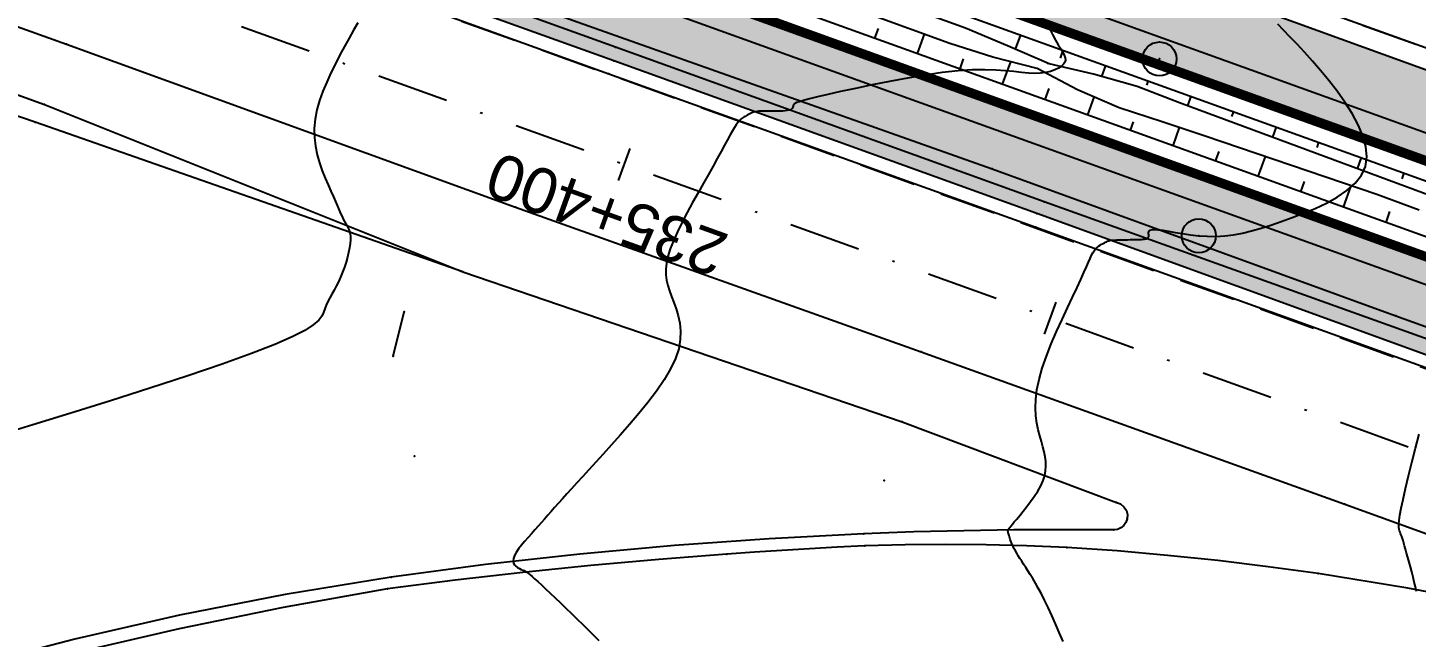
# Model space of a CAD drawing. Header units: metres. Extents: x 820373 to 834957, y 7564678 to 7566875.
# Drawn here: x 821429.3 to 821490.6, y 7564905.3 to 7564932.2 of the extents above; entities that cross this region are included whole.
import ezdxf
from ezdxf.enums import TextEntityAlignment as Align

# ---------------------------------------------------------------- set-up
doc = ezdxf.new("R2010")
doc.units = ezdxf.units.M
for name, pattern in [('XREF_GEO$0$DASHDOT', [25.4, 12.7, -6.35, 0, -6.35]), ('XREF_GEO$0$DASHED2', [0.375, 0.25, -0.125]), ('XREF_GEO$0$DGNStyle3', [83.551646, 59.679747, -23.871899])]:
    doc.linetypes.add(name, pattern=pattern)
for name, color, linetype in [('XREF_GEO$0$F-HZ-ACOSTAMENTO', 73, 'Continuous'), ('XREF_GEO$0$F-HZ-BARREIRA', 107, 'Continuous'), ('XREF_GEO$0$F-HZ-BORDO', 165, 'Continuous'), ('XREF_GEO$0$F-HZ-EIXO', 42, 'XREF_GEO$0$DASHDOT'), ('XREF_GEO$0$F-HZ-ESTACA', 73, 'Continuous'), ('XREF_GEO$0$F-HZ-OFFSET', 11, 'Continuous'), ('XREF_GEO$0$F-HZ-OFFSET-ATERRO', 42, 'Continuous'), ('XREF_PAV$0$P-TH01_FXAD_227.95_237.15_C_PAV.TIPO-V', 214, 'Continuous'), ('XREF_PAV$0$P-TH01_FXAD_230.75_240.70_D_PAV.TIPO-V', 214, 'Continuous'), ('XREF_TOP$0$T-HM-COTA', 252, 'Continuous'), ('XREF_TOP$0$T-HM-CURVA_INTERMEDIÁRIA', 252, 'Continuous'), ('XREF_TOP$0$T-IU-PV', 23, 'Continuous'), ('XREF_TOP$0$T-OA-DEFENSA', 31, 'Continuous'), ('XREF_TOP$0$T-SI-FAIXA', 23, 'Continuous'), ('XREF_TOP$0$T-SI-PLACA', 252, 'Continuous'), ('XREF_TOP$0$T-SV-RUA_PAVIMENTADA', 23, 'Continuous')]:
    doc.layers.add(name, color=color, linetype=linetype)
doc.layers.add('XREF_GEO$0$F-HZ-ARRED-VALETA', color=11, linetype='Continuous', lineweight=0)
doc.layers.add('XREF_GEO$0$F-HZ-FAIXA', color=11, linetype='XREF_GEO$0$DGNStyle3', lineweight=0)
doc.styles.add('XREF_GEO$0$ARIAL', font='arial.ttf')
doc.styles.add('XREF_TOP$0$ROMANS', font='arial.ttf', dxfattribs={"height": 1.5})

# ---------------------------------------------------------------- blocks, each defined once
blk = doc.blocks.new('XREF_TOP$0$PONTO')
at = {"layer": 'XREF_TOP$0$T-HM-COTA'}
blk.add_point((0, 0), dxfattribs=at)
blk = doc.blocks.new('XREF_TOP$0$PLACA 01')
blk.add_circle((0, 0), 0.75)
at = {"style": 'XREF_TOP$0$ROMANS'}
blk.add_attdef('PL', text='', height=1.5, dxfattribs=at).set_placement((1.5, 0), align=Align.MIDDLE_LEFT)
blk = doc.blocks.new('XREF_TOP$0$POÇO DE VISITA')
blk.add_circle((0, 0), 0.75)
at = {"style": 'XREF_TOP$0$ROMANS'}
blk.add_attdef('PV', text='', height=1.5, dxfattribs=at).set_placement((1.5, 0), align=Align.MIDDLE_LEFT)
blk = doc.blocks.new('XREF_TOP')
at = {"layer": 'XREF_TOP$0$T-OA-DEFENSA', "transparency": 33554610}
h = blk.add_hatch(dxfattribs=at)
h.set_pattern_fill('AR-CONC', color=256, scale=0.25)
h.set_pattern_definition([(50, (0, 0), (1.7931504565, -0.15688033746), [0.1875, -2.0625]), (355, (0, 0), (-0.34687833403, 1.88048033425), [0.15, -1.65]), (100.45144446, (0.1494, -0.013), (1.4462721168, 1.72359997742), [0.15935048, -1.75285528]), (46.1842, (0, 0.5), (2.6681033267, -0.413798202), [0.28125, -3.09375]), (96.63563549, (0.2223, 0.4655), (2.3366548642, 2.4352965019), [0.239025855, -2.6292844]), (351.18416399, (0, 0.5), (2.3366548626, 2.4352965007), [0.225, -2.4750000025]), (21, (0.25, 0.375), (1.4922676303, -1.00654722666), [0.1875, -2.0625]), (326, (0.25, 0.375), (0.6082883298, 1.8128751126), [0.15, -1.65]), (71.45144474, (0.3744, 0.2911), (2.10055594182, 0.806327882), [0.159350475, -1.75285528]), (37.5, (0, 0), (0.030399638293, 0.83223463458), [0, -1.63, 0, -1.675, 0, -1.65625]), (7.5, (0, 0), (0.65767384361, 0.98602927971), [0, -0.955, 0, -1.5925, 0, -0.63125]), (327.5, (-0.5575, 0), (1.33455609043, -0.056387179336), [0, -0.625, 0, -1.95, 0, -2.5875]), (317.5, (-0.8075, 0), (1.45796542336, 0.25026245583), [0, -0.8125, 0, -1.295, 0, -1.8375])])
h.paths.add_polyline_path([(821172.574, 7565033.444), (821172.429, 7565033.04), (821190.536, 7565026.586), (821208.404, 7565020.208), (821226.574, 7565013.634), (821246.931, 7565006.231), (821265.304, 7564999.639), (821282.189, 7564993.678), (821304.076, 7564985.676), (821321.881, 7564979.311), (821341.651, 7564972.154), (821360.312, 7564965.422), (821378.22, 7564959.057), (821396.629, 7564952.39), (821418.184, 7564944.679), (821437.102, 7564937.89), (821455.234, 7564931.345), (821474.165, 7564924.527), (821491.7, 7564918.232), (821509.747, 7564911.684), (821528.163, 7564905.101), (821548.58, 7564897.727), (821566.649, 7564891.261), (821584.234, 7564884.946), (821607.538, 7564876.54), (821625.681, 7564869.957), (821643.393, 7564863.626), (821662.119, 7564856.809), (821680.072, 7564850.545), (821701.679, 7564842.692), (821720.022, 7564836.174), (821738.15, 7564829.562), (821756.034, 7564823.201), (821773.408, 7564816.895), (821796.267, 7564808.374), (821809.665, 7564803.38), (821809.93, 7564803.685), (821795.731, 7564808.991), (821773.86, 7564817.146), (821755.213, 7564823.876), (821737.897, 7564830.132), (821718.44, 7564837.056), (821701.072, 7564843.311), (821678.007, 7564851.629), (821661.079, 7564857.674), (821641.585, 7564864.709), (821624.397, 7564870.958), (821606.792, 7564877.336), (821584.88, 7564885.176), (821565.558, 7564892.111), (821548.772, 7564898.134), (821529.124, 7564905.299), (821509.708, 7564912.285), (821489.689, 7564919.488), (821471.871, 7564925.977), (821453.576, 7564932.462), (821436.443, 7564938.613), (821417.687, 7564945.326), (821394.707, 7564953.597), (821377.621, 7564959.792), (821359.587, 7564966.28), (821340.149, 7564973.165), (821322.365, 7564979.56), (821301.966, 7564986.976), (821282.242, 7564994.094), (821263.992, 7565000.725), (821245.445, 7565007.414), (821226.056, 7565014.586), (821208.678, 7565020.567), (821189.899, 7565027.261)])
at = {"layer": 'XREF_TOP$0$T-HM-CURVA_INTERMEDIÁRIA', "flags": 128}
for points in [[(821443.843, 7564932.432), (821443.657, 7564932.104), (821443.463, 7564931.755), (821443.263, 7564931.388), (821443.06, 7564931.007), (821442.857, 7564930.616), (821442.659, 7564930.217), (821442.473, 7564929.811), (821442.304, 7564929.402), (821442.159, 7564928.991), (821442.043, 7564928.58), (821441.963, 7564928.172), (821441.925, 7564927.767), (821441.932, 7564927.369), (821441.979, 7564926.981), (821442.058, 7564926.604), (821442.162, 7564926.242), (821442.281, 7564925.897), (821442.41, 7564925.573), (821442.539, 7564925.272), (821442.661, 7564924.997), (821442.769, 7564924.75), (821442.865, 7564924.53), (821442.949, 7564924.334), (821443.024, 7564924.161), (821443.09, 7564924.008), (821443.151, 7564923.873), (821443.207, 7564923.754), (821443.261, 7564923.65), (821443.314, 7564923.557), (821443.364, 7564923.471), (821443.41, 7564923.387), (821443.45, 7564923.302), (821443.483, 7564923.209), (821443.507, 7564923.105), (821443.52, 7564922.985), (821443.52, 7564922.844), (821443.506, 7564922.678), (821443.479, 7564922.491), (821443.44, 7564922.288), (821443.389, 7564922.074), (821443.328, 7564921.853), (821443.257, 7564921.63), (821443.177, 7564921.409), (821443.09, 7564921.196), (821442.996, 7564920.994), (821442.898, 7564920.803), (821442.799, 7564920.621), (821442.702, 7564920.447), (821442.609, 7564920.279), (821442.524, 7564920.116), (821442.449, 7564919.957), (821442.387, 7564919.799), (821442.333, 7564919.642), (821442.257, 7564919.476), (821442.12, 7564919.293), (821441.882, 7564919.084), (821441.506, 7564918.841), (821440.952, 7564918.555), (821440.182, 7564918.217), (821439.157, 7564917.818), (821437.858, 7564917.354), (821436.337, 7564916.841), (821434.668, 7564916.297), (821432.922, 7564915.742), (821431.173, 7564915.196), (821429.493, 7564914.677), (821427.953, 7564914.206)], [(821474.218, 7564932.536), (821474.38, 7564932.206), (821474.526, 7564931.914), (821474.663, 7564931.665), (821474.787, 7564931.454), (821474.896, 7564931.276), (821474.985, 7564931.125), (821475.051, 7564930.997), (821475.09, 7564930.885), (821475.099, 7564930.784), (821475.075, 7564930.689), (821475.014, 7564930.595), (821474.919, 7564930.504), (821474.791, 7564930.419), (821474.633, 7564930.344), (821474.447, 7564930.28), (821474.235, 7564930.231), (821474, 7564930.201), (821473.744, 7564930.192), (821473.468, 7564930.205), (821473.165, 7564930.234), (821472.828, 7564930.271), (821472.45, 7564930.309), (821472.022, 7564930.339), (821471.536, 7564930.354), (821470.986, 7564930.345), (821470.362, 7564930.305), (821469.664, 7564930.228), (821468.909, 7564930.12), (821468.124, 7564929.989), (821467.333, 7564929.842), (821466.56, 7564929.687), (821465.832, 7564929.533), (821465.171, 7564929.388), (821464.604, 7564929.259), (821464.149, 7564929.152), (821463.798, 7564929.066), (821463.537, 7564928.998), (821463.352, 7564928.944), (821463.229, 7564928.901), (821463.154, 7564928.866), (821463.113, 7564928.835), (821463.093, 7564928.805), (821463.08, 7564928.774), (821463.07, 7564928.741), (821463.06, 7564928.708), (821463.046, 7564928.675), (821463.026, 7564928.644), (821462.996, 7564928.615), (821462.954, 7564928.59), (821462.895, 7564928.568), (821462.819, 7564928.552), (821462.727, 7564928.54), (821462.623, 7564928.532), (821462.509, 7564928.527), (821462.391, 7564928.525), (821462.27, 7564928.525), (821462.15, 7564928.526), (821462.034, 7564928.527), (821461.926, 7564928.529), (821461.825, 7564928.529), (821461.731, 7564928.529), (821461.643, 7564928.526), (821461.561, 7564928.521), (821461.483, 7564928.513), (821461.411, 7564928.501), (821461.342, 7564928.486), (821461.277, 7564928.465), (821461.216, 7564928.441), (821461.157, 7564928.414), (821461.102, 7564928.385), (821461.05, 7564928.355), (821461.001, 7564928.325), (821460.954, 7564928.297), (821460.91, 7564928.27), (821460.868, 7564928.246), (821460.827, 7564928.22), (821460.784, 7564928.189), (821460.739, 7564928.149), (821460.688, 7564928.094), (821460.63, 7564928.022), (821460.563, 7564927.927), (821460.486, 7564927.806), (821460.396, 7564927.656), (821460.293, 7564927.474), (821460.175, 7564927.261), (821460.042, 7564927.018), (821459.892, 7564926.744), (821459.725, 7564926.439), (821459.54, 7564926.103), (821459.336, 7564925.736), (821459.113, 7564925.339), (821458.877, 7564924.92), (821458.638, 7564924.488), (821458.402, 7564924.052), (821458.177, 7564923.62), (821457.971, 7564923.201), (821457.793, 7564922.805), (821457.649, 7564922.441), (821457.546, 7564922.114), (821457.482, 7564921.82), (821457.454, 7564921.552), (821457.457, 7564921.302), (821457.487, 7564921.064), (821457.541, 7564920.829), (821457.616, 7564920.592), (821457.707, 7564920.344), (821457.808, 7564920.08), (821457.911, 7564919.796), (821458.003, 7564919.492), (821458.071, 7564919.165), (821458.105, 7564918.815), (821458.093, 7564918.439), (821458.023, 7564918.036), (821457.883, 7564917.604), (821457.665, 7564917.144), (821457.38, 7564916.662), (821457.042, 7564916.166), (821456.665, 7564915.666), (821456.262, 7564915.17), (821455.85, 7564914.685), (821455.44, 7564914.221), (821455.049, 7564913.786), (821454.687, 7564913.387), (821454.355, 7564913.022), (821454.051, 7564912.689), (821453.773, 7564912.385), (821453.519, 7564912.108), (821453.287, 7564911.855), (821453.076, 7564911.622), (821452.883, 7564911.408), (821452.706, 7564911.209), (821452.542, 7564911.023), (821452.389, 7564910.848), (821452.243, 7564910.68), (821452.101, 7564910.517), (821451.961, 7564910.357), (821451.819, 7564910.196), (821451.673, 7564910.033), (821451.521, 7564909.865), (821451.366, 7564909.695), (821451.216, 7564909.525), (821451.075, 7564909.358), (821450.949, 7564909.197), (821450.844, 7564909.045), (821450.765, 7564908.904), (821450.718, 7564908.778), (821450.706, 7564908.668), (821450.725, 7564908.574), (821450.769, 7564908.494), (821450.831, 7564908.427), (821450.905, 7564908.372), (821450.984, 7564908.327), (821451.063, 7564908.29), (821451.133, 7564908.261), (821451.192, 7564908.237), (821451.241, 7564908.215), (821451.288, 7564908.19), (821451.337, 7564908.158), (821451.392, 7564908.116), (821451.461, 7564908.058), (821451.548, 7564907.981), (821451.658, 7564907.881), (821451.795, 7564907.755), (821451.958, 7564907.604), (821452.143, 7564907.431), (821452.346, 7564907.239), (821452.566, 7564907.031), (821452.798, 7564906.81), (821453.039, 7564906.579), (821453.286, 7564906.34), (821453.535, 7564906.098), (821453.784, 7564905.854), (821454.03, 7564905.612), (821454.269, 7564905.375), (821454.498, 7564905.148)], [(821474.995, 7564905.105), (821474.829, 7564905.498), (821474.661, 7564905.888), (821474.495, 7564906.263), (821474.334, 7564906.613), (821474.181, 7564906.928), (821474.038, 7564907.209), (821473.904, 7564907.46), (821473.778, 7564907.684), (821473.66, 7564907.884), (821473.549, 7564908.065), (821473.445, 7564908.23), (821473.348, 7564908.381), (821473.256, 7564908.523), (821473.171, 7564908.656), (821473.093, 7564908.78), (821473.02, 7564908.897), (821472.954, 7564909.007), (821472.894, 7564909.11), (821472.841, 7564909.207), (821472.794, 7564909.299), (821472.753, 7564909.385), (821472.718, 7564909.466), (821472.689, 7564909.542), (821472.664, 7564909.613), (821472.643, 7564909.677), (821472.626, 7564909.735), (821472.611, 7564909.788), (821472.599, 7564909.833), (821472.588, 7564909.872), (821472.579, 7564909.906), (821472.572, 7564909.934), (821472.567, 7564909.959), (821472.564, 7564909.98), (821472.564, 7564909.999), (821472.566, 7564910.017), (821472.57, 7564910.034), (821472.578, 7564910.053), (821472.591, 7564910.075), (821472.612, 7564910.106), (821472.646, 7564910.148), (821472.693, 7564910.206), (821472.758, 7564910.284), (821472.843, 7564910.386), (821472.952, 7564910.515), (821473.085, 7564910.673), (821473.237, 7564910.858), (821473.399, 7564911.063), (821473.566, 7564911.283), (821473.728, 7564911.514), (821473.879, 7564911.749), (821474.01, 7564911.983), (821474.115, 7564912.212), (821474.187, 7564912.431), (821474.229, 7564912.642), (821474.243, 7564912.849), (821474.235, 7564913.055), (821474.206, 7564913.263), (821474.162, 7564913.478), (821474.105, 7564913.701), (821474.039, 7564913.937), (821473.969, 7564914.189), (821473.901, 7564914.46), (821473.842, 7564914.754), (821473.799, 7564915.074), (821473.78, 7564915.424), (821473.792, 7564915.806), (821473.842, 7564916.224), (821473.936, 7564916.682), (821474.08, 7564917.179), (821474.265, 7564917.706), (821474.479, 7564918.249), (821474.713, 7564918.794), (821474.955, 7564919.329), (821475.194, 7564919.839), (821475.419, 7564920.312), (821475.618, 7564920.734), (821475.784, 7564921.095), (821475.919, 7564921.398), (821476.028, 7564921.649), (821476.116, 7564921.856), (821476.189, 7564922.024), (821476.252, 7564922.16), (821476.31, 7564922.271), (821476.369, 7564922.363), (821476.431, 7564922.442), (821476.498, 7564922.51), (821476.566, 7564922.567), (821476.635, 7564922.615), (821476.702, 7564922.656), (821476.765, 7564922.689), (821476.823, 7564922.718), (821476.874, 7564922.741), (821476.916, 7564922.762), (821476.954, 7564922.779), (821476.989, 7564922.793), (821477.026, 7564922.805), (821477.067, 7564922.815), (821477.117, 7564922.823), (821477.179, 7564922.83), (821477.257, 7564922.835), (821477.351, 7564922.839), (821477.461, 7564922.843), (821477.582, 7564922.846), (821477.708, 7564922.848), (821477.838, 7564922.85), (821477.966, 7564922.852), (821478.088, 7564922.854), (821478.2, 7564922.856), (821478.3, 7564922.858), (821478.386, 7564922.861), (821478.461, 7564922.865), (821478.525, 7564922.869), (821478.58, 7564922.874), (821478.626, 7564922.881), (821478.665, 7564922.889), (821478.697, 7564922.898), (821478.724, 7564922.909), (821478.746, 7564922.922), (821478.763, 7564922.938), (821478.776, 7564922.957), (821478.784, 7564922.98), (821478.787, 7564923.007), (821478.787, 7564923.038), (821478.782, 7564923.075), (821478.775, 7564923.116), (821478.771, 7564923.16), (821478.778, 7564923.203), (821478.801, 7564923.242), (821478.847, 7564923.273), (821478.925, 7564923.295), (821479.039, 7564923.302), (821479.199, 7564923.292), (821479.407, 7564923.264), (821479.659, 7564923.222), (821479.951, 7564923.171), (821480.273, 7564923.117), (821480.621, 7564923.068), (821480.988, 7564923.027), (821481.367, 7564923.002), (821481.751, 7564922.998), (821482.137, 7564923.019), (821482.525, 7564923.067), (821482.92, 7564923.139), (821483.324, 7564923.235), (821483.742, 7564923.352), (821484.177, 7564923.49), (821484.632, 7564923.649), (821485.111, 7564923.825), (821485.615, 7564924.019), (821486.127, 7564924.233), (821486.63, 7564924.47), (821487.105, 7564924.732), (821487.534, 7564925.021), (821487.897, 7564925.34), (821488.177, 7564925.693), (821488.355, 7564926.081), (821488.418, 7564926.506), (821488.375, 7564926.961), (821488.241, 7564927.438), (821488.032, 7564927.929), (821487.762, 7564928.427), (821487.447, 7564928.923), (821487.1, 7564929.408), (821486.738, 7564929.877), (821486.374, 7564930.32), (821486.014, 7564930.736), (821485.665, 7564931.125), (821485.331, 7564931.483), (821485.019, 7564931.812), (821484.733, 7564932.109), (821484.48, 7564932.373)], [(821490.611, 7564907.321), (821490.563, 7564907.523), (821490.51, 7564907.735), (821490.454, 7564907.955), (821490.397, 7564908.177), (821490.338, 7564908.399), (821490.281, 7564908.615), (821490.225, 7564908.82), (821490.172, 7564909.01), (821490.124, 7564909.181), (821490.082, 7564909.329), (821490.045, 7564909.456), (821490.012, 7564909.565), (821489.983, 7564909.658), (821489.956, 7564909.738), (821489.932, 7564909.808), (821489.908, 7564909.871), (821489.885, 7564909.93), (821489.863, 7564909.989), (821489.843, 7564910.059), (821489.831, 7564910.151), (821489.83, 7564910.279), (821489.845, 7564910.454), (821489.877, 7564910.688), (821489.933, 7564910.995), (821490.015, 7564911.385), (821490.126, 7564911.866), (821490.259, 7564912.418), (821490.409, 7564913.018), (821490.568, 7564913.639), (821490.728, 7564914.259)]]:
    blk.add_lwpolyline(points, dxfattribs=at)
at = {"layer": 'XREF_TOP$0$T-OA-DEFENSA', "ltscale": 22}
for points in [[(821172.574, 7565033.444, 814.515), (821189.899, 7565027.261, 814.889), (821208.678, 7565020.567, 815.783), (821226.056, 7565014.586, 816.584), (821245.445, 7565007.414, 817.889), (821263.992, 7565000.725, 819.115), (821282.242, 7564994.094, 820.143), (821301.966, 7564986.976, 821.385), (821322.365, 7564979.56, 822.851), (821340.149, 7564973.165, 824.098), (821359.587, 7564966.28, 825.276), (821377.621, 7564959.792, 826.455), (821394.707, 7564953.597, 827.569), (821417.687, 7564945.326, 829.026), (821436.443, 7564938.613, 830.305), (821453.576, 7564932.462, 831.362), (821471.871, 7564925.977, 832.557), (821489.689, 7564919.488, 833.721), (821509.708, 7564912.285, 834.968), (821529.124, 7564905.299, 836.286), (821548.772, 7564898.134, 837.308), (821565.558, 7564892.111, 838.292), (821584.88, 7564885.176, 839.396)], [(821607.538, 7564876.54, 840.619), (821584.234, 7564884.946, 839.373), (821566.649, 7564891.261, 838.352), (821548.58, 7564897.727, 837.289), (821528.163, 7564905.101, 836.226), (821509.747, 7564911.684, 835.021), (821491.7, 7564918.232, 833.872), (821474.165, 7564924.527, 832.691), (821455.234, 7564931.345, 831.509), (821437.102, 7564937.89, 830.37), (821418.184, 7564944.679, 829.124), (821396.629, 7564952.39, 827.729), (821378.22, 7564959.057, 826.484), (821360.312, 7564965.422, 825.349), (821341.651, 7564972.154, 824.191), (821321.881, 7564979.311, 822.901), (821304.076, 7564985.676, 821.656), (821282.189, 7564993.678, 820.209), (821265.304, 7564999.639, 819.077), (821246.931, 7565006.231, 817.844), (821226.574, 7565013.634, 816.56), (821208.404, 7565020.208, 815.655), (821190.536, 7565026.586, 814.953), (821172.429, 7565033.04, 814.416)]]:
    blk.add_polyline3d(points, dxfattribs=at)
at = {"layer": 'XREF_TOP$0$T-SI-FAIXA'}
for points in [[(821588.019, 7564896.526, 838.829), (821569.973, 7564902.998, 837.81), (821552.072, 7564909.415, 836.856), (821533.519, 7564916.088, 836.128), (821514.437, 7564922.827, 834.984), (821493.554, 7564930.411, 833.636), (821476.544, 7564936.524, 832.57), (821457.645, 7564943.304, 831.308), (821439.852, 7564949.719, 830.132), (821421.792, 7564956.182, 828.846), (821399.626, 7564964.153, 827.379), (821382.18, 7564970.476, 826.183), (821363.572, 7564977.084, 825.051), (821344.531, 7564983.752, 823.836), (821326.167, 7564990.459, 822.72), (821304.706, 7564998.109, 821.315), (821286.99, 7565004.676, 820.186), (821267.732, 7565011.534, 819.001), (821249.958, 7565018.027, 817.898), (821229.973, 7565025.225, 816.617), (821211.943, 7565031.704, 815.938), (821193.611, 7565038.35, 815.12), (821176.559, 7565044.518, 814.944)], [(821172.022, 7565031.911, 814.53), (821190.125, 7565025.402, 815.088), (821207.794, 7565019.106, 815.798), (821226.115, 7565012.596, 816.722), (821246.427, 7565005.202, 817.992), (821264.988, 7564998.495, 819.194), (821281.359, 7564992.906, 820.284), (821299.196, 7564986.461, 821.453), (821321.688, 7564978.353, 823.022), (821341.431, 7564970.981, 824.336), (821359.829, 7564964.457, 825.476), (821377.965, 7564957.897, 826.63), (821396.162, 7564951.372, 827.868), (821417.705, 7564943.599, 829.258), (821436.631, 7564936.789, 830.498), (821454.933, 7564930.177, 831.64), (821473.796, 7564923.399, 832.834), (821491.178, 7564917.152, 833.982), (821509.224, 7564910.571, 835.169), (821527.683, 7564903.953, 836.376), (821548.369, 7564896.564, 837.45), (821566.224, 7564890.124, 838.497), (821583.895, 7564883.794, 839.535)], [(821356.915, 7564958.134, 825.499), (821375.34, 7564951.489, 826.709), (821393.343, 7564945.028, 827.87), (821412.07, 7564938.276, 829.085), (821430.98, 7564931.49, 830.329), (821450.81, 7564924.288, 831.604), (821468.733, 7564917.895, 832.716), (821487.449, 7564911.171, 833.86), (821506.107, 7564904.41, 835.025), (821515.256, 7564901.15, 835.656), (821526.839, 7564896.925, 836.452), (821545.772, 7564890.155, 837.441), (821564.697, 7564883.325, 838.623), (821581.073, 7564877.3, 839.573)], [(821494.173, 7564906.707, 834.22), (821490.228, 7564907.466, 833.976), (821486.259, 7564908.109, 833.738), (821484.051, 7564908.412, 833.609), (821481.835, 7564908.681, 833.481), (821479.616, 7564908.912, 833.355), (821477.392, 7564909.107, 833.231), (821475.166, 7564909.265, 833.109), (821473.381, 7564909.336, 833.03), (821471.595, 7564909.379, 832.949), (821469.808, 7564909.392, 832.866), (821468.022, 7564909.377, 832.782), (821466.237, 7564909.334, 832.697), (821465.018, 7564909.272, 832.634), (821463.8, 7564909.204, 832.573), (821462.581, 7564909.13, 832.512), (821461.363, 7564909.051, 832.452), (821460.144, 7564908.968, 832.393), (821457.142, 7564908.73, 832.253), (821454.142, 7564908.46, 832.119), (821451.144, 7564908.154, 831.991), (821448.15, 7564907.814, 831.869), (821445.16, 7564907.438, 831.754)], [(821445.16, 7564907.438, 831.754), (821440.545, 7564906.614, 831.604), (821435.952, 7564905.671, 831.461), (821431.386, 7564904.608, 831.325), (821426.848, 7564903.426, 831.196), (821422.34, 7564902.128, 831.074), (821417.975, 7564900.744, 830.962), (821413.643, 7564899.25, 830.856), (821409.35, 7564897.646, 830.757), (821405.1, 7564895.934, 830.665), (821400.895, 7564894.114, 830.58)]]:
    blk.add_polyline3d(points, dxfattribs=at)
at = {"layer": 'XREF_TOP$0$T-SI-PLACA', "elevation": 831.238}
blk.add_lwpolyline([(821445.417, 7564917.704), (821445.893, 7564919.663)], dxfattribs=at)
at = {"layer": 'XREF_TOP$0$T-SV-RUA_PAVIMENTADA', "ltscale": 22}
for points in [[(821176.302, 7565043.804, 814.742), (821193.345, 7565037.622, 815.117), (821211.612, 7565030.985, 815.928), (821229.565, 7565024.458, 816.758), (821249.496, 7565017.326, 817.65), (821267.645, 7565010.838, 818.978), (821286.787, 7565003.9, 820.107), (821304.889, 7564997.423, 821.311), (821326.014, 7564989.913, 822.696), (821344.074, 7564983.486, 823.774), (821363.37, 7564976.497, 825.014), (821381.915, 7564969.772, 826.16), (821399.271, 7564963.439, 827.344), (821421.515, 7564955.504, 828.798), (821439.579, 7564948.954, 830.064), (821457.399, 7564942.494, 831.285), (821476.254, 7564935.716, 832.534), (821493.198, 7564929.568, 833.58), (821514.215, 7564922.227, 834.947), (821533.171, 7564915.36, 836.095), (821551.728, 7564908.684, 836.818), (821569.565, 7564902.095, 837.73), (821587.764, 7564895.811, 838.818)], [(821410.741, 7564935.816, 828.89), (821430.012, 7564928.824, 830.184), (821448.484, 7564921.437, 831.321), (821467.889, 7564914.803, 832.604), (821477.36, 7564911.251, 833.173), (821477.539, 7564911.182, 833.189), (821477.688, 7564911.061, 833.203), (821477.793, 7564910.899, 833.214), (821477.842, 7564910.713, 833.222), (821477.833, 7564910.52, 833.227), (821477.777, 7564910.366, 833.228), (821477.682, 7564910.23, 833.226), (821477.555, 7564910.125, 833.222), (821477.404, 7564910.057, 833.216), (821477.241, 7564910.032, 833.209), (821475.033, 7564910.045, 833.111), (821472.825, 7564910.034, 833.013), (821470.618, 7564910.001, 832.914), (821468.41, 7564909.944, 832.816), (821466.204, 7564909.864, 832.717), (821462.014, 7564909.648, 832.529), (821457.83, 7564909.349, 832.341), (821453.652, 7564908.967, 832.152), (821449.483, 7564908.501, 831.962), (821445.324, 7564907.952, 831.772)]]:
    blk.add_polyline3d(points, dxfattribs=at)
at = {"layer": 'XREF_TOP$0$T-SV-RUA_PAVIMENTADA'}
for points in [[(821548.419, 7564897.121, 837.385), (821527.888, 7564904.466, 836.345), (821509.413, 7564911.252, 835.134), (821491.507, 7564917.585, 833.972), (821473.844, 7564924.014, 832.784), (821455.163, 7564930.752, 831.616), (821436.76, 7564937.36, 830.464), (821417.96, 7564944.158, 829.231), (821396.312, 7564951.937, 827.809), (821378.207, 7564958.482, 826.586), (821360.072, 7564964.943, 825.428), (821341.62, 7564971.579, 824.296), (821321.835, 7564978.694, 823.004), (821303.869, 7564985.205, 821.708), (821299.349, 7564986.846, 821.408), (821281.479, 7564993.333, 820.221), (821265.181, 7564999.142, 819.173)], [(821448.484, 7564921.437, 831.321), (821429.595, 7564928.036, 830.061), (821410.389, 7564934.638, 828.767), (821373.712, 7564948.882, 826.446), (821364.608, 7564951.931, 825.863)], [(821445.324, 7564907.952, 831.772), (821440.637, 7564907.184, 831.629), (821435.976, 7564906.271, 831.489), (821431.345, 7564905.214, 831.352), (821426.75, 7564904.013, 831.219), (821422.193, 7564902.669, 831.088), (821419.769, 7564901.891, 831.019), (821417.357, 7564901.072, 830.951), (821414.959, 7564900.213, 830.884), (821412.576, 7564899.314, 830.818), (821410.208, 7564898.376, 830.753)]]:
    blk.add_polyline3d(points, dxfattribs=at)
at = {"layer": 'XREF_TOP$0$T-HM-COTA', "rotation": 160.3219444444443}
for p in [(821430.98, 7564931.49, 830.329), (821455.234, 7564931.345, 831.509), (821455.163, 7564930.752, 831.616), (821474.314, 7564930.645, 831.9), (821479.259, 7564930.83, 832.327), (821454.933, 7564930.177, 831.64), (821430.012, 7564928.824, 830.184), (821429.595, 7564928.036, 830.061), (821471.871, 7564925.977, 832.557), (821450.81, 7564924.288, 831.604), (821474.165, 7564924.527, 832.691), (821473.844, 7564924.014, 832.784), (821473.796, 7564923.399, 832.834), (821480.99, 7564923.022, 832.93), (821448.484, 7564921.437, 831.321), (821445.893, 7564919.663, 831.189), (821489.689, 7564919.488, 833.721), (821445.417, 7564917.704, 831.238), (821468.733, 7564917.895, 832.716), (821467.889, 7564914.803, 832.604), (821446.352, 7564913.286, 831.569), (821467.096, 7564912.215, 832.57), (821477.36, 7564911.251, 833.173), (821487.449, 7564911.171, 833.86), (821477.833, 7564910.52, 833.227), (821466.204, 7564909.864, 832.717), (821477.241, 7564910.032, 833.209), (821460.144, 7564908.968, 832.393), (821466.237, 7564909.334, 832.697), (821475.166, 7564909.265, 833.109), (821445.324, 7564907.952, 831.772), (821486.259, 7564908.109, 833.738), (821445.16, 7564907.438, 831.754)]:
    blk.add_blockref('XREF_TOP$0$PONTO', p, dxfattribs=at)
at = {"layer": 'XREF_TOP$0$T-IU-PV', "rotation": 160.3218198399105}
blk.add_blockref('XREF_TOP$0$POÇO DE VISITA', (821479.259, 7564930.83, 832.327), dxfattribs=at)
at = {"layer": 'XREF_TOP$0$T-SI-PLACA', "rotation": 160.3218198399105}
blk.add_blockref('XREF_TOP$0$PLACA 01', (821480.99, 7564923.022, 832.93), dxfattribs=at)
blk = doc.blocks.new('XREF_GEO$0$AeccTickLine')
at = {"layer": 'XREF_GEO$0$F-HZ-ESTACA', "lineweight": -2}
blk.add_line((0, 1), (0, -1), dxfattribs=at)
blk = doc.blocks.new('XREF_GEO')
at = {"layer": 'XREF_GEO$0$F-HZ-ACOSTAMENTO'}
for p, q in [((821850.991, 7564792.285), (821173.579, 7565036.236)), ((821852.48, 7564796.421), (821451.795, 7564940.626))]:
    blk.add_line(p, q, dxfattribs=at)
at = {"layer": 'XREF_GEO$0$F-HZ-ARRED-VALETA', "lineweight": -3, "ltscale": 0.25}
blk.add_line((821818.706, 7564804.974), (821173.917, 7565037.177), dxfattribs=at)
at = {"layer": 'XREF_GEO$0$F-HZ-ARRED-VALETA', "lineweight": -3, "ltscale": 0.25, "flags": 128}
blk.add_lwpolyline([(821820.753, 7564806.777), (821451.456, 7564939.685)], dxfattribs=at)
at = {"layer": 'XREF_GEO$0$F-HZ-BARREIRA', "linetype": 'Continuous', "ltscale": 5, "const_width": 0.38}
for points in [[(821818.01, 7564804.364), (821173.643, 7565036.415)], [(821821.45, 7564807.387), (821451.731, 7564940.447)]]:
    blk.add_lwpolyline(points, dxfattribs=at)
at = {"layer": 'XREF_GEO$0$F-HZ-BORDO'}
blk.add_line((821850.653, 7564791.344), (821173.24, 7565035.295), dxfattribs=at)
blk.add_lwpolyline([(821852.819, 7564797.362), (821452.134, 7564941.567)], dxfattribs=at)
at = {"layer": 'XREF_GEO$0$F-HZ-EIXO', "ltscale": 0.25, "flags": 128}
blk.add_lwpolyline([(821848.282, 7564784.757), (821170.87, 7565028.709)], dxfattribs=at)
at = {"layer": 'XREF_GEO$0$F-HZ-FAIXA', "linetype": 'XREF_GEO$0$DASHED2', "ltscale": 10}
blk.add_line((821849.467, 7564788.051), (821172.055, 7565032.002), dxfattribs=at)
at = {"layer": 'XREF_GEO$0$F-HZ-FAIXA', "linetype": 'XREF_GEO$0$DASHED2', "ltscale": 10, "flags": 128}
blk.add_lwpolyline([(821854.004, 7564800.655), (821453.319, 7564944.86, -0.00559), (821390.531, 7564968.253, 0.00559), (821327.597, 7564991.701), (821271.142, 7565012.018, 0.00559), (821207.699, 7565034.053, -0.002741), (821176.608, 7565044.653)], format="xyb", dxfattribs=at)
at = {"layer": 'XREF_GEO$0$F-HZ-OFFSET', "linetype": 'Continuous', "lineweight": -3}
for p, q in [((821466.682, 7564931.746), (821466.839, 7564932.18)), ((821468.564, 7564931.068), (821468.874, 7564931.928)), ((821473.112, 7564931.891), (821472.884, 7564931.26)), ((821474.994, 7564931.214), (821474.87, 7564930.871)), ((821470.446, 7564930.39), (821470.604, 7564930.83)), ((821472.327, 7564929.713), (821472.684, 7564930.702)), ((821476.875, 7564930.537), (821476.701, 7564930.052)), ((821478.757, 7564929.859), (821478.689, 7564929.67)), ((821474.209, 7564929.035), (821474.388, 7564929.532)), ((821480.639, 7564929.182), (821480.49, 7564928.768)), ((821476.091, 7564928.357), (821476.376, 7564929.15)), ((821477.972, 7564927.68), (821478.107, 7564928.053)), ((821482.521, 7564928.505), (821482.443, 7564928.289)), ((821479.854, 7564927.002), (821480.143, 7564927.805)), ((821484.403, 7564927.828), (821484.241, 7564927.377)), ((821481.736, 7564926.325), (821481.887, 7564926.745)), ((821486.285, 7564927.15), (821486.2, 7564926.916)), ((821483.618, 7564925.647), (821483.932, 7564926.519)), ((821488.166, 7564926.473), (821487.991, 7564925.986)), ((821490.048, 7564925.796), (821489.957, 7564925.543)), ((821485.499, 7564924.969), (821485.662, 7564925.421)), ((821487.381, 7564924.292), (821487.718, 7564925.227)), ((821489.263, 7564923.614), (821489.434, 7564924.09))]:
    blk.add_line(p, q, dxfattribs=at)
at = {"layer": 'XREF_GEO$0$F-HZ-OFFSET-ATERRO', "lineweight": -3, "ltscale": 2, "flags": 128}
for points in [[(821490.728, 7564924.156), (821488.849, 7564924.841), (821481.277, 7564927.425), (821479.38, 7564928.061), (821477.475, 7564928.673), (821475.637, 7564929.472), (821473.847, 7564930.405), (821471.901, 7564930.903), (821469.996, 7564931.518), (821464.36, 7564933.575), (821462.486, 7564934.273), (821458.738, 7564935.672), (821456.864, 7564936.372), (821454.953, 7564936.968), (821452.927, 7564937.244), (821451.014, 7564937.835), (821450.815, 7564937.91), (821441.644, 7564941.331), (821439.877, 7564942.327), (821438.12, 7564943.35), (821436.208, 7564943.945), (821432.295, 7564944.884), (821430.379, 7564945.467), (821428.489, 7564946.12)], [(821491.388, 7564924.726), (821480.136, 7564928.9), (821478.269, 7564929.616), (821476.336, 7564930.153), (821474.377, 7564930.615), (821472.537, 7564931.41), (821470.694, 7564932.194), (821466.932, 7564933.552), (821465.049, 7564934.226), (821459.395, 7564936.234), (821457.542, 7564936.993), (821455.693, 7564937.762), (821454.206, 7564938.42), (821453.938, 7564938.792)]]:
    blk.add_lwpolyline(points, dxfattribs=at)
at = {"layer": 'XREF_GEO$0$F-HZ-ESTACA', "linetype": 'Continuous', "lineweight": -3, "xscale": 0.7499999999999999, "yscale": 0.7499999999999999, "zscale": 0.7499999999999999, "rotation": 160.1949300279233}
for p in [(821455.617, 7564926.165), (821474.434, 7564919.388)]:
    blk.add_blockref('XREF_GEO$0$AeccTickLine', p, dxfattribs=at)
at = {"layer": 'XREF_GEO$0$F-HZ-ESTACA', "linetype": 'Continuous', "lineweight": -3, "insert": (821454.495, 7564923.017), "char_height": 2, "attachment_point": 2, "rotation": 160.19493, "style": 'XREF_GEO$0$ARIAL'}
blk.add_mtext('{\\fArial|b0|i0|c0|p34;235+400}', dxfattribs=at)
blk = doc.blocks.new('XREF_PAV')
at = {"layer": 'XREF_PAV$0$P-TH01_FXAD_227.95_237.15_C_PAV.TIPO-V'}
h = blk.add_hatch(color=256, dxfattribs=at)
h.dxf.hatch_style = 1
edge = h.paths.add_edge_path()
edge.add_line((821289.891, 7565002.789), (821286.787, 7565003.9))
edge.add_line((821286.787, 7565003.9), (821267.645, 7565010.838))
edge.add_line((821267.645, 7565010.838), (821249.496, 7565017.326))
edge.add_line((821249.496, 7565017.326), (821229.565, 7565024.458))
edge.add_line((821229.565, 7565024.458), (821211.612, 7565030.985))
edge.add_line((821211.612, 7565030.985), (821193.345, 7565037.622))
edge.add_line((821193.345, 7565037.622), (821176.302, 7565043.804))
edge.add_line((821176.302, 7565043.804), (821175.084, 7565040.419))
edge.add_arc((822159.114, 7567875.5), 3001, 250.858597, 251.487674)
edge.add_arc((820254.062, 7562185.968), 2999, 70.206475, 71.487674, ccw=False)
edge.add_line((821269.618, 7565007.784), (821326.073, 7564987.466))
edge.add_arc((820310.517, 7562165.65), 2999, 68.925275, 70.206475, ccw=False)
edge.add_arc((822468.028, 7567764.324), 3001, 248.925275, 250.206475)
edge.add_line((821451.795, 7564940.626), (821821.613, 7564807.53))
edge.add_line((821821.613, 7564807.53), (821824.64, 7564810.16))
edge.add_line((821824.64, 7564810.16), (821825.024, 7564810.495))
edge.add_line((821825.024, 7564810.495), (821819.996, 7564812.319))
edge.add_line((821819.996, 7564812.319), (821799.485, 7564819.619))
edge.add_line((821799.485, 7564819.619), (821776.627, 7564827.875))
edge.add_line((821776.627, 7564827.875), (821758.949, 7564834.152))
edge.add_line((821758.949, 7564834.152), (821740.972, 7564840.626))
edge.add_line((821740.972, 7564840.626), (821722.004, 7564847.361))
edge.add_line((821722.004, 7564847.361), (821704.79, 7564853.621))
edge.add_line((821704.79, 7564853.621), (821682.127, 7564861.698))
edge.add_line((821682.127, 7564861.698), (821669.793, 7564866.038))
edge.add_line((821669.793, 7564866.038), (821664.073, 7564868.051))
edge.add_line((821664.073, 7564868.051), (821646.258, 7564874.63))
edge.add_line((821646.258, 7564874.63), (821627.853, 7564881.085))
edge.add_line((821627.853, 7564881.085), (821609.888, 7564887.7))
edge.add_line((821609.888, 7564887.7), (821587.764, 7564895.811))
edge.add_line((821587.764, 7564895.811), (821569.565, 7564902.095))
edge.add_line((821569.565, 7564902.095), (821551.728, 7564908.684))
edge.add_line((821551.728, 7564908.684), (821533.171, 7564915.36))
edge.add_line((821533.171, 7564915.36), (821514.215, 7564922.227))
edge.add_line((821514.215, 7564922.227), (821493.198, 7564929.568))
edge.add_line((821493.198, 7564929.568), (821476.254, 7564935.716))
edge.add_line((821476.254, 7564935.716), (821457.399, 7564942.494))
edge.add_line((821457.399, 7564942.494), (821439.579, 7564948.954))
edge.add_line((821439.579, 7564948.954), (821421.515, 7564955.504))
edge.add_line((821421.515, 7564955.504), (821399.271, 7564963.439))
edge.add_line((821399.271, 7564963.439), (821381.915, 7564969.772))
edge.add_line((821381.915, 7564969.772), (821363.37, 7564976.497))
edge.add_line((821363.37, 7564976.497), (821344.074, 7564983.486))
edge.add_line((821344.074, 7564983.486), (821326.014, 7564989.913))
edge.add_line((821326.014, 7564989.913), (821304.889, 7564997.423))
edge.add_line((821304.889, 7564997.423), (821302.356, 7564998.329))
edge.add_line((821302.356, 7564998.329), (821289.891, 7565002.789))
at = {"layer": 'XREF_PAV$0$P-TH01_FXAD_230.75_240.70_D_PAV.TIPO-V'}
h = blk.add_hatch(color=256, dxfattribs=at)
h.dxf.hatch_style = 1
h.paths.add_polyline_path([(821172.232, 7565032.493), (821190.302, 7565026.08), (821208.155, 7565019.712), (821226.38, 7565013.047), (821246.747, 7565005.925), (821265.181, 7564999.142), (821281.479, 7564993.333), (821285.836, 7564991.751), (821298.329, 7564987.216), (821299.349, 7564986.846), (821303.869, 7564985.205), (821321.835, 7564978.694), (821341.62, 7564971.579), (821360.072, 7564964.943), (821378.207, 7564958.482), (821396.312, 7564951.937), (821417.96, 7564944.158), (821436.76, 7564937.36), (821455.163, 7564930.752), (821473.844, 7564924.014), (821491.507, 7564917.585), (821509.413, 7564911.252), (821527.888, 7564904.466), (821548.419, 7564897.121), (821566.468, 7564890.746), (821584.079, 7564884.425), (821607.368, 7564876.121), (821625.457, 7564869.557), (821643.271, 7564863.14), (821662.013, 7564856.466), (821665.876, 7564855.086), (821679.836, 7564850.1), (821701.472, 7564842.254), (821719.889, 7564835.708), (821737.905, 7564829.178), (821755.951, 7564822.705), (821773.322, 7564816.464), (821796.225, 7564808.081), (821809.528, 7564803.153), (821809.665, 7564803.38), (821812.663, 7564802.222), (821814.719, 7564801.487), (821817.847, 7564804.221), (821173.579, 7565036.236)])

msp = doc.modelspace()

# ---------------------------------------------------------------- block references
at = {"ltscale": 100}
for name in ['XREF_PAV', 'XREF_GEO', 'XREF_TOP']:
    msp.add_blockref(name, (0, 0), dxfattribs=at)

doc.saveas('drawing.dxf')
